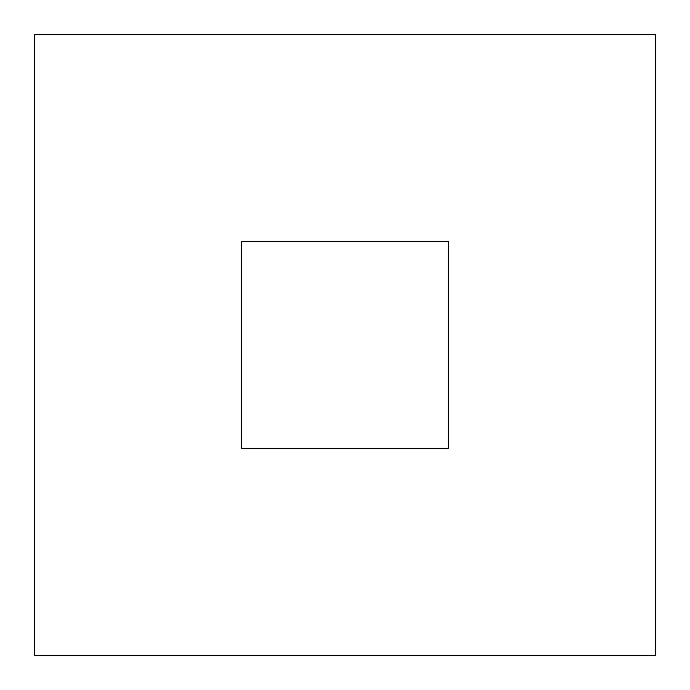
<?xml version="1.0" encoding="UTF-8"?>
<svg xmlns="http://www.w3.org/2000/svg" width="690" height="690" viewBox="0 0 690 690"><rect width="100%" height="100%" fill="white"/><g stroke="black" fill="none" stroke-linecap="round" stroke-linejoin="round"><path stroke-width="1.03" d="M655.5 34.5L34.5 34.5L34.5 655.5L655.5 655.5L655.5 34.5M448.5 241.5L241.5 241.5L241.5 448.5L448.5 448.5L448.5 241.5"/></g></svg>
